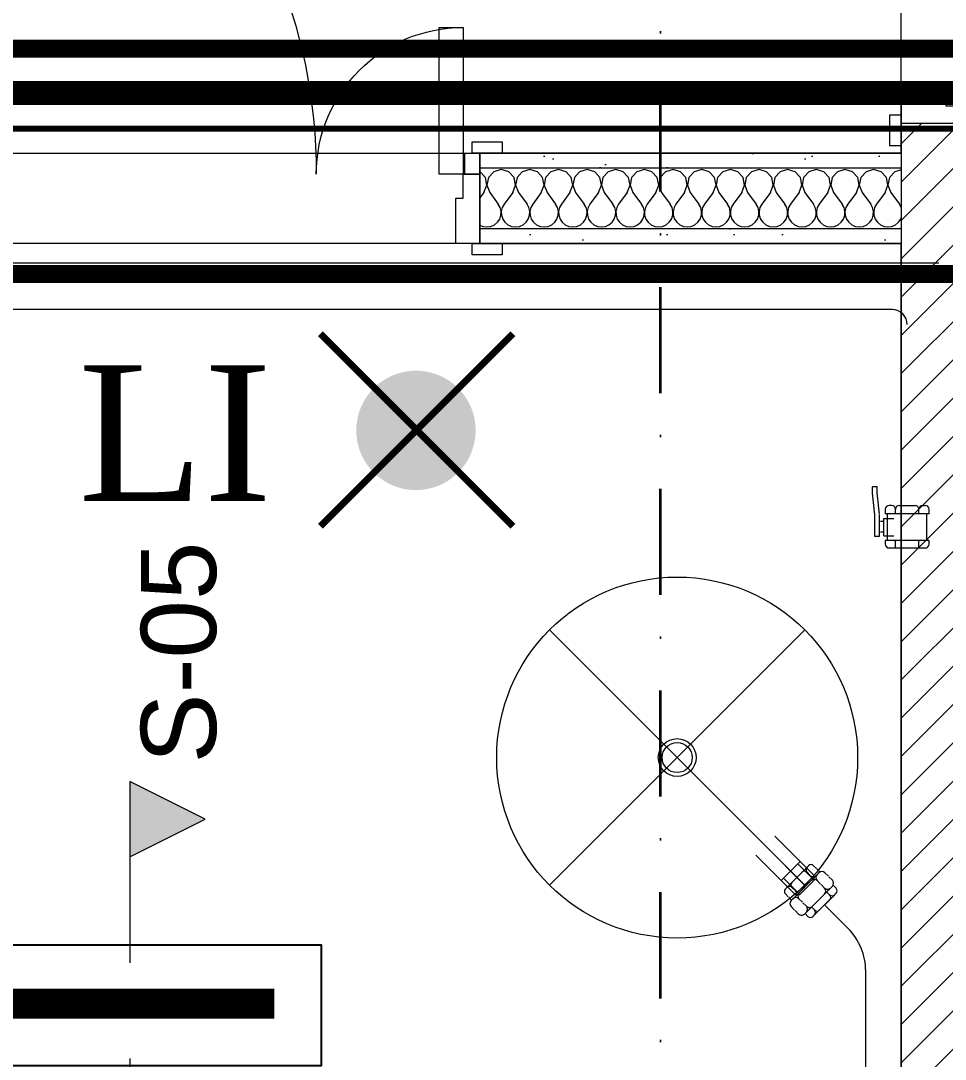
# Model space of a CAD drawing. Header units: millimetres. Extents: x 1322820 to 1391563, y 1051909 to 1098256.
# Drawn here: x 1355365 to 1356902, y 1081515 to 1083241 of the extents above; entities that cross this region are included whole.
import ezdxf
from ezdxf.enums import TextEntityAlignment as Align

# ---------------------------------------------------------------- set-up
doc = ezdxf.new("R2010")
doc.units = ezdxf.units.MM
doc.header["$MEASUREMENT"] = 0
for name, pattern in [('Dot & Dashed', [335.138881, 176.388884, -88.194442, 0, -70.555556]), ('DUBLU_INTRERUPT', [1.093612, 0.529167, -0.211667, 0.141111, -0.211667]), ('R (2)', [10414, 5080, -2540, 254, -2540]), ('R (4)', [10414, 5080, -2540, 254, -2540]), ('strich_line', [2032, 1016, -1016])]:
    doc.linetypes.add(name, pattern=pattern)
doc.layers.get('0').update_dxf_attribs({"true_color": 0x787878})
for name, color, linetype, lineweight, true_color in [('0_Pen_No__1', 7, 'Continuous', 13, 0x787878), ('0_Pen_No__21', 7, 'Continuous', 20, 0x787878), ('instalatii - echipamente_Pen_No__1', 7, 'Continuous', 13, 0x787878), ('New_ARCHICAD Doors_Pen_No__1', 7, 'Continuous', 13, 0x787878), ('New_ARCHICAD Doors_Pen_No__21', 7, 'Continuous', 20, 0x787878), ('New_arhitectura - axe_Pen_No__201', 7, 'Continuous', 35, 0x787878), ('New_arhitectura - pereti de compartimentare_Pen_No__1', 7, 'Continuous', 13, 0x787878), ('New_arhitectura - pereti de compartimentare_Pen_No__21', 7, 'Continuous', 20, 0x787878), ('New_arhitectura - suprafete DTAC_Pen_No__14', 7, 'Continuous', 18, 0x787878), ('New_instalatii - echipamente_Pen_No__1', 7, 'Continuous', 13, 0x787878), ('New_rezistenta - pereti de rezistenta_Pen_No__21', 7, 'Continuous', 20, 0x787878)]:
    doc.layers.add(name, color=color, linetype=linetype, lineweight=lineweight, true_color=true_color)
for name, color, linetype in [('Circuit echipo', 7, 'Continuous'), ('circuite iluminat normal', 7, 'Continuous'), ('circuite iluminat vitali', 1, 'Continuous'), ('circuite prize normal', 7, 'Continuous'), ('circuite prize vitali', 1, 'Continuous'), ('ELECTRICAL', 7, 'Continuous'), ('ELECTRICE', 1, 'Continuous')]:
    doc.layers.add(name, color=color, linetype=linetype)
doc.layers.add('Circuite', color=7, linetype='Continuous', lineweight=25)
for name, color, linetype, true_color in [('New_ARCHICAD Doors', 7, 'Continuous', 0x787878), ('New_arhitectura - axe', 7, 'Continuous', 0x787878), ('New_arhitectura - pereti de compartimentare', 7, 'Continuous', 0x787878), ('New_rezistenta - pereti de rezistenta', 7, 'Continuous', 0x787878)]:
    doc.layers.add(name, color=color, linetype=linetype, true_color=true_color)
doc.styles.add('GENERATED_STYLE_1', font='arialbd.ttf')
doc.styles.add('GENERATED_STYLE_2', font='arial.ttf')
doc.linetypes.add('1_ - 1_100  (2)', pattern='A,0,[5,A.39 PLAN MOBILARE - PLAN TERASA1.Shx,S=5.555556,R=0,X=0,Y=4.75314e-16],-700,0', length=700)
doc.linetypes.add('1_2_ - 1_100', pattern='A,0,[8,A.39 PLAN MOBILARE - PLAN TERASA1.Shx,S=5.555556,R=0,X=0,Y=0],-700,0', length=700)
pattern_1 = [(45, (1356235.236, 1079117.57), (-55.6847, 55.6847), [0, -52.5, 0, -78.75]), (110, (1356410.236, 1079117.57), (74.0008, 26.9341), [0, -38.5, 0, -66.5])]

# ---------------------------------------------------------------- blocks, each defined once
blk = doc.blocks.new('*X11', base_point=(1356235.2, 1078942.6))
at = {"layer": 'New_arhitectura - pereti de compartimentare_Pen_No__1', "color": 7, "linetype": 'Continuous', "lineweight": 13}
for p, q in [((1356128.7, 1082989.7), (1356128.5, 1082989.7)), ((1356137.5, 1082980.1), (1356128.7, 1082989.7)), ((1356151.3, 1082989.7), (1356142.5, 1082980.1)), ((1356163.8, 1082993.2), (1356151.3, 1082989.7)), ((1356176.3, 1082989.7), (1356163.8, 1082993.2)), ((1356185.1, 1082980.1), (1356176.3, 1082989.7)), ((1356198.9, 1082989.7), (1356190.1, 1082980.1)), ((1356211.4, 1082993.2), (1356198.9, 1082989.7)), ((1356223.9, 1082989.7), (1356211.4, 1082993.2)), ((1356232.7, 1082980.1), (1356223.9, 1082989.7)), ((1356246.5, 1082989.7), (1356237.7, 1082980.1)), ((1356259, 1082993.2), (1356246.5, 1082989.7)), ((1356271.6, 1082989.7), (1356259, 1082993.2)), ((1356280.3, 1082980.1), (1356271.6, 1082989.7)), ((1356294.1, 1082989.7), (1356285.4, 1082980.1)), ((1356306.7, 1082993.2), (1356294.1, 1082989.7)), ((1356319.2, 1082989.7), (1356306.7, 1082993.2)), ((1356328, 1082980.1), (1356319.2, 1082989.7)), ((1356341.8, 1082989.7), (1356333, 1082980.1)), ((1356354.3, 1082993.2), (1356341.8, 1082989.7)), ((1356366.8, 1082989.7), (1356354.3, 1082993.2)), ((1356375.6, 1082980.1), (1356366.8, 1082989.7)), ((1356389.4, 1082989.7), (1356380.6, 1082980.1)), ((1356401.9, 1082993.2), (1356389.4, 1082989.7)), ((1356414.4, 1082989.7), (1356401.9, 1082993.2)), ((1356423.2, 1082980.1), (1356414.4, 1082989.7)), ((1356437, 1082989.7), (1356428.2, 1082980.1)), ((1356449.5, 1082993.2), (1356437, 1082989.7)), ((1356462, 1082989.7), (1356449.5, 1082993.2)), ((1356470.8, 1082980.1), (1356462, 1082989.7)), ((1356484.6, 1082989.7), (1356475.8, 1082980.1)), ((1356497.1, 1082993.2), (1356484.6, 1082989.7)), ((1356509.7, 1082989.7), (1356497.1, 1082993.2)), ((1356518.4, 1082980.1), (1356509.7, 1082989.7)), ((1356532.2, 1082989.7), (1356523.5, 1082980.1)), ((1356544.8, 1082993.2), (1356532.2, 1082989.7)), ((1356557.3, 1082989.7), (1356544.8, 1082993.2)), ((1356566.1, 1082980.1), (1356557.3, 1082989.7)), ((1356579.9, 1082989.7), (1356571.1, 1082980.1)), ((1356592.4, 1082993.2), (1356579.9, 1082989.7)), ((1356604.9, 1082989.7), (1356592.4, 1082993.2)), ((1356613.7, 1082980.1), (1356604.9, 1082989.7)), ((1356627.5, 1082989.7), (1356618.7, 1082980.1)), ((1356640, 1082993.2), (1356627.5, 1082989.7)), ((1356652.5, 1082989.7), (1356640, 1082993.2)), ((1356661.3, 1082980.1), (1356652.5, 1082989.7)), ((1356675.1, 1082989.7), (1356666.3, 1082980.1)), ((1356687.6, 1082993.2), (1356675.1, 1082989.7)), ((1356700.1, 1082989.7), (1356687.6, 1082993.2)), ((1356708.9, 1082980.1), (1356700.1, 1082989.7)), ((1356722.7, 1082989.7), (1356713.9, 1082980.1)), ((1356735.2, 1082993.2), (1356722.7, 1082989.7)), ((1356747.8, 1082989.7), (1356735.2, 1082993.2)), ((1356756.5, 1082980.1), (1356747.8, 1082989.7)), ((1356770.3, 1082989.7), (1356761.6, 1082980.1)), ((1356782.9, 1082993.2), (1356770.3, 1082989.7)), ((1356795.4, 1082989.7), (1356782.9, 1082993.2)), ((1356804.2, 1082980.1), (1356795.4, 1082989.7)), ((1356818, 1082989.7), (1356809.2, 1082980.1)), ((1356828.5, 1082992.7), (1356818, 1082989.7)), ((1356135.2, 1082955.1), (1356139.9, 1082967.3)), ((1356139.9, 1082967.3), (1356137.5, 1082980.1)), ((1356142.5, 1082980.1), (1356140.1, 1082967.3)), ((1356140.1, 1082967.3), (1356144.8, 1082955.1)), ((1356182.9, 1082955.1), (1356187.5, 1082967.3)), ((1356187.5, 1082967.3), (1356185.1, 1082980.1)), ((1356190.1, 1082980.1), (1356187.7, 1082967.3)), ((1356187.7, 1082967.3), (1356192.4, 1082955.1)), ((1356230.5, 1082955.1), (1356235.1, 1082967.3)), ((1356235.1, 1082967.3), (1356232.7, 1082980.1)), ((1356237.7, 1082980.1), (1356235.3, 1082967.3)), ((1356235.3, 1082967.3), (1356240, 1082955.1)), ((1356278.1, 1082955.1), (1356282.8, 1082967.3)), ((1356282.8, 1082967.3), (1356280.3, 1082980.1)), ((1356285.4, 1082980.1), (1356283, 1082967.3)), ((1356283, 1082967.3), (1356287.6, 1082955.1)), ((1356325.7, 1082955.1), (1356330.4, 1082967.3)), ((1356330.4, 1082967.3), (1356328, 1082980.1)), ((1356333, 1082980.1), (1356330.6, 1082967.3)), ((1356330.6, 1082967.3), (1356335.2, 1082955.1)), ((1356373.3, 1082955.1), (1356378, 1082967.3)), ((1356378, 1082967.3), (1356375.6, 1082980.1)), ((1356380.6, 1082980.1), (1356378.2, 1082967.3)), ((1356378.2, 1082967.3), (1356382.9, 1082955.1)), ((1356421, 1082955.1), (1356425.6, 1082967.3)), ((1356425.6, 1082967.3), (1356423.2, 1082980.1)), ((1356428.2, 1082980.1), (1356425.8, 1082967.3)), ((1356425.8, 1082967.3), (1356430.5, 1082955.1)), ((1356468.6, 1082955.1), (1356473.2, 1082967.3)), ((1356473.2, 1082967.3), (1356470.8, 1082980.1)), ((1356475.8, 1082980.1), (1356473.4, 1082967.3)), ((1356473.4, 1082967.3), (1356478.1, 1082955.1)), ((1356516.2, 1082955.1), (1356520.9, 1082967.3)), ((1356520.9, 1082967.3), (1356518.4, 1082980.1)), ((1356523.5, 1082980.1), (1356521, 1082967.3)), ((1356521, 1082967.3), (1356525.7, 1082955.1)), ((1356563.8, 1082955.1), (1356568.5, 1082967.3)), ((1356568.5, 1082967.3), (1356566.1, 1082980.1)), ((1356571.1, 1082980.1), (1356568.7, 1082967.3)), ((1356568.7, 1082967.3), (1356573.3, 1082955.1)), ((1356611.4, 1082955.1), (1356616.1, 1082967.3)), ((1356616.1, 1082967.3), (1356613.7, 1082980.1)), ((1356618.7, 1082980.1), (1356616.3, 1082967.3)), ((1356616.3, 1082967.3), (1356621, 1082955.1)), ((1356659, 1082955.1), (1356663.7, 1082967.3)), ((1356663.7, 1082967.3), (1356661.3, 1082980.1)), ((1356666.3, 1082980.1), (1356663.9, 1082967.3)), ((1356663.9, 1082967.3), (1356668.6, 1082955.1)), ((1356706.7, 1082955.1), (1356711.3, 1082967.3)), ((1356711.3, 1082967.3), (1356708.9, 1082980.1)), ((1356713.9, 1082980.1), (1356711.5, 1082967.3)), ((1356711.5, 1082967.3), (1356716.2, 1082955.1)), ((1356754.3, 1082955.1), (1356758.9, 1082967.3)), ((1356758.9, 1082967.3), (1356756.5, 1082980.1)), ((1356761.6, 1082980.1), (1356759.1, 1082967.3)), ((1356759.1, 1082967.3), (1356763.8, 1082955.1)), ((1356801.9, 1082955.1), (1356806.6, 1082967.3)), ((1356806.6, 1082967.3), (1356804.2, 1082980.1)), ((1356809.2, 1082980.1), (1356806.8, 1082967.3)), ((1356806.8, 1082967.3), (1356811.4, 1082955.1)), ((1356135.2, 1082955.1), (1356128.5, 1082946.2)), ((1356144.8, 1082955.1), (1356159, 1082936.1)), ((1356182.9, 1082955.1), (1356168.6, 1082936.1)), ((1356192.4, 1082955.1), (1356206.7, 1082936.1)), ((1356230.5, 1082955.1), (1356216.2, 1082936.1)), ((1356240, 1082955.1), (1356254.3, 1082936.1)), ((1356278.1, 1082955.1), (1356263.8, 1082936.1)), ((1356287.6, 1082955.1), (1356301.9, 1082936.1)), ((1356325.7, 1082955.1), (1356311.4, 1082936.1)), ((1356335.2, 1082955.1), (1356349.5, 1082936.1)), ((1356373.3, 1082955.1), (1356359, 1082936.1)), ((1356382.9, 1082955.1), (1356397.1, 1082936.1)), ((1356421, 1082955.1), (1356406.7, 1082936.1)), ((1356430.5, 1082955.1), (1356444.8, 1082936.1)), ((1356468.6, 1082955.1), (1356454.3, 1082936.1)), ((1356478.1, 1082955.1), (1356492.4, 1082936.1)), ((1356516.2, 1082955.1), (1356501.9, 1082936.1)), ((1356525.7, 1082955.1), (1356540, 1082936.1)), ((1356563.8, 1082955.1), (1356549.5, 1082936.1)), ((1356573.3, 1082955.1), (1356587.6, 1082936.1)), ((1356611.4, 1082955.1), (1356597.1, 1082936.1)), ((1356621, 1082955.1), (1356635.2, 1082936.1)), ((1356659, 1082955.1), (1356644.8, 1082936.1)), ((1356668.6, 1082955.1), (1356682.9, 1082936.1)), ((1356706.7, 1082955.1), (1356692.4, 1082936.1)), ((1356716.2, 1082955.1), (1356730.5, 1082936.1)), ((1356754.3, 1082955.1), (1356740, 1082936.1)), ((1356763.8, 1082955.1), (1356778.1, 1082936.1)), ((1356801.9, 1082955.1), (1356787.6, 1082936.1)), ((1356811.4, 1082955.1), (1356825.7, 1082936.1)), ((1356162.2, 1082930.3), (1356159, 1082936.1)), ((1356168.6, 1082936.1), (1356165.4, 1082930.3)), ((1356209.8, 1082930.3), (1356206.7, 1082936.1)), ((1356216.2, 1082936.1), (1356213, 1082930.3)), ((1356257.5, 1082930.3), (1356254.3, 1082936.1)), ((1356263.8, 1082936.1), (1356260.6, 1082930.3)), ((1356305.1, 1082930.3), (1356301.9, 1082936.1)), ((1356311.4, 1082936.1), (1356308.2, 1082930.3)), ((1356352.7, 1082930.3), (1356349.5, 1082936.1)), ((1356359, 1082936.1), (1356355.9, 1082930.3)), ((1356400.3, 1082930.3), (1356397.1, 1082936.1)), ((1356406.7, 1082936.1), (1356403.5, 1082930.3)), ((1356447.9, 1082930.3), (1356444.8, 1082936.1)), ((1356454.3, 1082936.1), (1356451.1, 1082930.3)), ((1356495.6, 1082930.3), (1356492.4, 1082936.1)), ((1356501.9, 1082936.1), (1356498.7, 1082930.3)), ((1356543.2, 1082930.3), (1356540, 1082936.1)), ((1356549.5, 1082936.1), (1356546.3, 1082930.3)), ((1356590.8, 1082930.3), (1356587.6, 1082936.1)), ((1356597.1, 1082936.1), (1356594, 1082930.3)), ((1356638.4, 1082930.3), (1356635.2, 1082936.1)), ((1356644.8, 1082936.1), (1356641.6, 1082930.3)), ((1356686, 1082930.3), (1356682.9, 1082936.1)), ((1356692.4, 1082936.1), (1356689.2, 1082930.3)), ((1356733.7, 1082930.3), (1356730.5, 1082936.1)), ((1356740, 1082936.1), (1356736.8, 1082930.3)), ((1356781.3, 1082930.3), (1356778.1, 1082936.1)), ((1356787.6, 1082936.1), (1356784.4, 1082930.3)), ((1356828.5, 1082931), (1356825.7, 1082936.1)), ((1356161.3, 1082911.1), (1356163.4, 1082917.4)), ((1356163.7, 1082923.9), (1356162.2, 1082930.3)), ((1356163.4, 1082917.4), (1356163.7, 1082923.9)), ((1356165.4, 1082930.3), (1356163.9, 1082923.9)), ((1356163.9, 1082923.9), (1356164.2, 1082917.4)), ((1356164.2, 1082917.4), (1356166.3, 1082911.1)), ((1356208.9, 1082911.1), (1356211, 1082917.4)), ((1356211.3, 1082923.9), (1356209.8, 1082930.3)), ((1356211, 1082917.4), (1356211.3, 1082923.9)), ((1356213, 1082930.3), (1356211.5, 1082923.9)), ((1356211.5, 1082923.9), (1356211.8, 1082917.4)), ((1356211.8, 1082917.4), (1356213.9, 1082911.1)), ((1356256.5, 1082911.1), (1356258.6, 1082917.4)), ((1356258.9, 1082923.9), (1356257.5, 1082930.3)), ((1356258.6, 1082917.4), (1356258.9, 1082923.9)), ((1356260.6, 1082930.3), (1356259.1, 1082923.9)), ((1356259.1, 1082923.9), (1356259.5, 1082917.4)), ((1356259.5, 1082917.4), (1356261.6, 1082911.1)), ((1356304.2, 1082911.1), (1356306.3, 1082917.4)), ((1356306.6, 1082923.9), (1356305.1, 1082930.3)), ((1356306.3, 1082917.4), (1356306.6, 1082923.9)), ((1356308.2, 1082930.3), (1356306.8, 1082923.9)), ((1356306.8, 1082923.9), (1356307.1, 1082917.4)), ((1356307.1, 1082917.4), (1356309.2, 1082911.1)), ((1356351.8, 1082911.1), (1356353.9, 1082917.4)), ((1356354.2, 1082923.9), (1356352.7, 1082930.3)), ((1356353.9, 1082917.4), (1356354.2, 1082923.9)), ((1356355.9, 1082930.3), (1356354.4, 1082923.9)), ((1356354.4, 1082923.9), (1356354.7, 1082917.4)), ((1356354.7, 1082917.4), (1356356.8, 1082911.1)), ((1356399.4, 1082911.1), (1356401.5, 1082917.4)), ((1356401.8, 1082923.9), (1356400.3, 1082930.3)), ((1356401.5, 1082917.4), (1356401.8, 1082923.9)), ((1356403.5, 1082930.3), (1356402, 1082923.9)), ((1356402, 1082923.9), (1356402.3, 1082917.4)), ((1356402.3, 1082917.4), (1356404.4, 1082911.1)), ((1356447, 1082911.1), (1356449.1, 1082917.4)), ((1356449.4, 1082923.9), (1356447.9, 1082930.3)), ((1356449.1, 1082917.4), (1356449.4, 1082923.9)), ((1356451.1, 1082930.3), (1356449.6, 1082923.9)), ((1356449.6, 1082923.9), (1356449.9, 1082917.4)), ((1356449.9, 1082917.4), (1356452, 1082911.1)), ((1356494.6, 1082911.1), (1356496.7, 1082917.4)), ((1356497, 1082923.9), (1356495.6, 1082930.3)), ((1356496.7, 1082917.4), (1356497, 1082923.9)), ((1356498.7, 1082930.3), (1356497.2, 1082923.9)), ((1356497.2, 1082923.9), (1356497.6, 1082917.4)), ((1356497.6, 1082917.4), (1356499.7, 1082911.1)), ((1356542.2, 1082911.1), (1356544.3, 1082917.4)), ((1356544.7, 1082923.9), (1356543.2, 1082930.3)), ((1356544.3, 1082917.4), (1356544.7, 1082923.9)), ((1356546.3, 1082930.3), (1356544.9, 1082923.9)), ((1356544.9, 1082923.9), (1356545.2, 1082917.4)), ((1356545.2, 1082917.4), (1356547.3, 1082911.1)), ((1356589.9, 1082911.1), (1356592, 1082917.4)), ((1356592.3, 1082923.9), (1356590.8, 1082930.3)), ((1356592, 1082917.4), (1356592.3, 1082923.9)), ((1356594, 1082930.3), (1356592.5, 1082923.9)), ((1356592.5, 1082923.9), (1356592.8, 1082917.4)), ((1356592.8, 1082917.4), (1356594.9, 1082911.1)), ((1356637.5, 1082911.1), (1356639.6, 1082917.4)), ((1356639.9, 1082923.9), (1356638.4, 1082930.3)), ((1356639.6, 1082917.4), (1356639.9, 1082923.9)), ((1356641.6, 1082930.3), (1356640.1, 1082923.9)), ((1356640.1, 1082923.9), (1356640.4, 1082917.4)), ((1356640.4, 1082917.4), (1356642.5, 1082911.1)), ((1356685.1, 1082911.1), (1356687.2, 1082917.4)), ((1356687.5, 1082923.9), (1356686, 1082930.3)), ((1356687.2, 1082917.4), (1356687.5, 1082923.9)), ((1356689.2, 1082930.3), (1356687.7, 1082923.9)), ((1356687.7, 1082923.9), (1356688, 1082917.4)), ((1356688, 1082917.4), (1356690.1, 1082911.1)), ((1356732.7, 1082911.1), (1356734.8, 1082917.4)), ((1356735.1, 1082923.9), (1356733.7, 1082930.3)), ((1356734.8, 1082917.4), (1356735.1, 1082923.9)), ((1356736.8, 1082930.3), (1356735.3, 1082923.9)), ((1356735.3, 1082923.9), (1356735.7, 1082917.4)), ((1356735.7, 1082917.4), (1356737.7, 1082911.1)), ((1356780.3, 1082911.1), (1356782.4, 1082917.4)), ((1356782.8, 1082923.9), (1356781.3, 1082930.3)), ((1356782.4, 1082917.4), (1356782.8, 1082923.9)), ((1356784.4, 1082930.3), (1356783, 1082923.9)), ((1356783, 1082923.9), (1356783.3, 1082917.4)), ((1356783.3, 1082917.4), (1356785.4, 1082911.1)), ((1356128.5, 1082901.1), (1356133.5, 1082898.9)), ((1356133.5, 1082898.9), (1356140, 1082898)), ((1356140, 1082898), (1356146.5, 1082898.9)), ((1356146.5, 1082898.9), (1356152.5, 1082901.5)), ((1356152.5, 1082901.5), (1356157.6, 1082905.7)), ((1356157.6, 1082905.7), (1356161.3, 1082911.1)), ((1356166.3, 1082911.1), (1356170, 1082905.7)), ((1356170, 1082905.7), (1356175.1, 1082901.5)), ((1356175.1, 1082901.5), (1356181.1, 1082898.9)), ((1356181.1, 1082898.9), (1356187.6, 1082898)), ((1356187.6, 1082898), (1356194.1, 1082898.9)), ((1356194.1, 1082898.9), (1356200.1, 1082901.5)), ((1356200.1, 1082901.5), (1356205.2, 1082905.7)), ((1356205.2, 1082905.7), (1356208.9, 1082911.1)), ((1356213.9, 1082911.1), (1356217.7, 1082905.7)), ((1356217.7, 1082905.7), (1356222.7, 1082901.5)), ((1356222.7, 1082901.5), (1356228.7, 1082898.9)), ((1356228.7, 1082898.9), (1356235.2, 1082898)), ((1356235.2, 1082898), (1356241.7, 1082898.9)), ((1356241.7, 1082898.9), (1356247.8, 1082901.5)), ((1356247.8, 1082901.5), (1356252.8, 1082905.7)), ((1356252.8, 1082905.7), (1356256.5, 1082911.1)), ((1356261.6, 1082911.1), (1356265.3, 1082905.7)), ((1356265.3, 1082905.7), (1356270.3, 1082901.5)), ((1356270.3, 1082901.5), (1356276.3, 1082898.9)), ((1356276.3, 1082898.9), (1356282.9, 1082898)), ((1356282.9, 1082898), (1356289.4, 1082898.9)), ((1356289.4, 1082898.9), (1356295.4, 1082901.5)), ((1356295.4, 1082901.5), (1356300.4, 1082905.7)), ((1356300.4, 1082905.7), (1356304.2, 1082911.1)), ((1356309.2, 1082911.1), (1356312.9, 1082905.7)), ((1356312.9, 1082905.7), (1356318, 1082901.5)), ((1356318, 1082901.5), (1356324, 1082898.9)), ((1356324, 1082898.9), (1356330.5, 1082898)), ((1356330.5, 1082898), (1356337, 1082898.9)), ((1356337, 1082898.9), (1356343, 1082901.5)), ((1356343, 1082901.5), (1356348, 1082905.7)), ((1356348, 1082905.7), (1356351.8, 1082911.1)), ((1356356.8, 1082911.1), (1356360.5, 1082905.7)), ((1356360.5, 1082905.7), (1356365.6, 1082901.5)), ((1356365.6, 1082901.5), (1356371.6, 1082898.9)), ((1356371.6, 1082898.9), (1356378.1, 1082898)), ((1356378.1, 1082898), (1356384.6, 1082898.9)), ((1356384.6, 1082898.9), (1356390.6, 1082901.5)), ((1356390.6, 1082901.5), (1356395.7, 1082905.7)), ((1356395.7, 1082905.7), (1356399.4, 1082911.1)), ((1356404.4, 1082911.1), (1356408.1, 1082905.7)), ((1356408.1, 1082905.7), (1356413.2, 1082901.5)), ((1356413.2, 1082901.5), (1356419.2, 1082898.9)), ((1356419.2, 1082898.9), (1356425.7, 1082898)), ((1356425.7, 1082898), (1356432.2, 1082898.9)), ((1356432.2, 1082898.9), (1356438.2, 1082901.5)), ((1356438.2, 1082901.5), (1356443.3, 1082905.7)), ((1356443.3, 1082905.7), (1356447, 1082911.1)), ((1356452, 1082911.1), (1356455.8, 1082905.7)), ((1356455.8, 1082905.7), (1356460.8, 1082901.5)), ((1356460.8, 1082901.5), (1356466.8, 1082898.9)), ((1356466.8, 1082898.9), (1356473.3, 1082898)), ((1356473.3, 1082898), (1356479.8, 1082898.9)), ((1356479.8, 1082898.9), (1356485.8, 1082901.5)), ((1356485.8, 1082901.5), (1356490.9, 1082905.7)), ((1356490.9, 1082905.7), (1356494.6, 1082911.1)), ((1356499.7, 1082911.1), (1356503.4, 1082905.7)), ((1356503.4, 1082905.7), (1356508.4, 1082901.5)), ((1356508.4, 1082901.5), (1356514.4, 1082898.9)), ((1356514.4, 1082898.9), (1356521, 1082898)), ((1356521, 1082898), (1356527.5, 1082898.9)), ((1356527.5, 1082898.9), (1356533.5, 1082901.5)), ((1356533.5, 1082901.5), (1356538.5, 1082905.7)), ((1356538.5, 1082905.7), (1356542.2, 1082911.1)), ((1356547.3, 1082911.1), (1356551, 1082905.7)), ((1356551, 1082905.7), (1356556.1, 1082901.5)), ((1356556.1, 1082901.5), (1356562.1, 1082898.9)), ((1356562.1, 1082898.9), (1356568.6, 1082898)), ((1356568.6, 1082898), (1356575.1, 1082898.9)), ((1356575.1, 1082898.9), (1356581.1, 1082901.5)), ((1356581.1, 1082901.5), (1356586.1, 1082905.7)), ((1356586.1, 1082905.7), (1356589.9, 1082911.1)), ((1356594.9, 1082911.1), (1356598.6, 1082905.7)), ((1356598.6, 1082905.7), (1356603.7, 1082901.5)), ((1356603.7, 1082901.5), (1356609.7, 1082898.9)), ((1356609.7, 1082898.9), (1356616.2, 1082898)), ((1356616.2, 1082898), (1356622.7, 1082898.9)), ((1356622.7, 1082898.9), (1356628.7, 1082901.5)), ((1356628.7, 1082901.5), (1356633.8, 1082905.7)), ((1356633.8, 1082905.7), (1356637.5, 1082911.1)), ((1356642.5, 1082911.1), (1356646.2, 1082905.7)), ((1356646.2, 1082905.7), (1356651.3, 1082901.5)), ((1356651.3, 1082901.5), (1356657.3, 1082898.9)), ((1356657.3, 1082898.9), (1356663.8, 1082898)), ((1356663.8, 1082898), (1356670.3, 1082898.9)), ((1356670.3, 1082898.9), (1356676.3, 1082901.5)), ((1356676.3, 1082901.5), (1356681.4, 1082905.7)), ((1356681.4, 1082905.7), (1356685.1, 1082911.1)), ((1356690.1, 1082911.1), (1356693.9, 1082905.7)), ((1356693.9, 1082905.7), (1356698.9, 1082901.5)), ((1356698.9, 1082901.5), (1356704.9, 1082898.9)), ((1356704.9, 1082898.9), (1356711.4, 1082898)), ((1356711.4, 1082898), (1356717.9, 1082898.9)), ((1356717.9, 1082898.9), (1356723.9, 1082901.5)), ((1356723.9, 1082901.5), (1356729, 1082905.7)), ((1356729, 1082905.7), (1356732.7, 1082911.1)), ((1356737.7, 1082911.1), (1356741.5, 1082905.7)), ((1356741.5, 1082905.7), (1356746.5, 1082901.5)), ((1356746.5, 1082901.5), (1356752.5, 1082898.9)), ((1356752.5, 1082898.9), (1356759, 1082898)), ((1356759, 1082898), (1356765.6, 1082898.9)), ((1356765.6, 1082898.9), (1356771.6, 1082901.5)), ((1356771.6, 1082901.5), (1356776.6, 1082905.7)), ((1356776.6, 1082905.7), (1356780.3, 1082911.1)), ((1356785.4, 1082911.1), (1356789.1, 1082905.7)), ((1356789.1, 1082905.7), (1356794.1, 1082901.5)), ((1356794.1, 1082901.5), (1356800.2, 1082898.9)), ((1356800.2, 1082898.9), (1356806.7, 1082898)), ((1356806.7, 1082898), (1356813.2, 1082898.9)), ((1356813.2, 1082898.9), (1356819.2, 1082901.5)), ((1356819.2, 1082901.5), (1356824.2, 1082905.7)), ((1356824.2, 1082905.7), (1356828, 1082911.1)), ((1356828, 1082911.1), (1356828.5, 1082912.9))]:
    blk.add_line(p, q, dxfattribs=at)
blk = doc.blocks.new('Double Door 23')
at = {"layer": 'New_ARCHICAD Doors_Pen_No__1', "color": 7, "linetype": 'Continuous', "lineweight": 13}
for centre, radius, start, end in [((572, 0), 900, 90, 180), ((-572, 0), 244, 0, 90)]:
    blk.add_arc(centre, radius, start, end, dxfattribs=at)
at = {"layer": 'New_ARCHICAD Doors_Pen_No__21', "color": 7, "linetype": 'Continuous', "lineweight": 20}
for p, q in [((532, 0), (532, 900)), ((532, 900), (572, 900)), ((572, 900), (572, 0)), ((-572, 244), (-572, 0)), ((-532, 244), (-572, 244)), ((-532, 0), (-532, 244)), ((-587, 54), (-637, 54)), ((-637, 54), (-637, 35)), ((-587, 35), (-587, 54)), ((637, 54), (587, 54)), ((587, 54), (587, 35)), ((637, 35), (637, 54)), ((-637, 35), (-587, 35)), ((-600, 35), (-637, 35)), ((-600, 35), (-637, 35)), ((-575, 35), (-600, 35)), ((-600, 35), (-600, 0)), ((-600, 10), (-600, 35)), ((-600, 10), (-600, 35)), ((-575, 0), (-575, 35)), ((600, 35), (575, 35)), ((575, 35), (575, 0)), ((587, 35), (637, 35)), ((600, 0), (600, 35)), ((600, 10), (600, 35)), ((600, 10), (600, 35)), ((600, 35), (637, 35)), ((600, 35), (637, 35)), ((-600, 0), (-600, 10)), ((-600, 0), (-600, 10)), ((-600, 0), (-575, 0)), ((-572, 0), (-600, 0)), ((-600, 0), (-600, -115)), ((-600, -90), (-600, 0)), ((-600, -90), (-600, 0)), ((-572, -40), (-572, 0)), ((-572, 0), (-532, 0)), ((572, 0), (532, 0)), ((600, 0), (572, 0)), ((572, 0), (572, -40)), ((575, 0), (600, 0)), ((600, 0), (600, 10)), ((600, 0), (600, 10)), ((600, -115), (600, 0)), ((600, -90), (600, 0)), ((600, -90), (600, 0)), ((-560, -40), (-572, -40)), ((-560, -115), (-560, -40)), ((572, -40), (560, -40)), ((560, -40), (560, -115)), ((-600, -115), (-600, -90)), ((-600, -115), (-600, -90)), ((600, -115), (600, -90)), ((600, -115), (600, -90)), ((-587, -115), (-637, -115)), ((-637, -115), (-637, -134)), ((-600, -115), (-637, -115)), ((-600, -115), (-637, -115)), ((-600, -115), (-560, -115)), ((-587, -134), (-587, -115)), ((560, -115), (600, -115)), ((637, -115), (587, -115)), ((587, -115), (587, -134)), ((600, -115), (637, -115)), ((600, -115), (637, -115)), ((637, -134), (637, -115)), ((-637, -134), (-587, -134)), ((587, -134), (637, -134))]:
    blk.add_line(p, q, dxfattribs=at)
blk = doc.blocks.new('Wall_7_1', base_point=(1351678.5, 1083020.6))
at = {"layer": 'New_arhitectura - pereti de compartimentare', "linetype": 'Continuous', "lineweight": 0, "true_color": 0x000000}
h = blk.add_hatch(dxfattribs=at)
h.set_pattern_fill('RENDER__1__0001', color=18, style=0, pattern_type=2)
h.set_pattern_definition(pattern_1)
h.paths.add_polyline_path([(1356128.5, 1083020.6), (1356128.5, 1082995.6), (1356828.5, 1082995.6), (1356828.5, 1083020.6)])
h = blk.add_hatch(dxfattribs=at)
h.set_pattern_fill('RENDER__1__0001', color=18, style=0, pattern_type=2)
h.set_pattern_definition(pattern_1)
h.paths.add_polyline_path([(1356828.5, 1082895.6), (1356128.5, 1082895.6), (1356128.5, 1082870.6), (1356828.5, 1082870.6)])
at = {"layer": 'New_arhitectura - pereti de compartimentare_Pen_No__21', "color": 7, "linetype": 'Continuous', "lineweight": 20}
for p, q in [((1356128.5, 1083020.6), (1356165.5, 1083020.6)), ((1356128.5, 1082995.6), (1356128.5, 1083020.6)), ((1356828.5, 1082995.6), (1356128.5, 1082995.6)), ((1356128.5, 1082985.6), (1356128.5, 1082995.6)), ((1356128.5, 1082895.6), (1356128.5, 1082985.6)), ((1356128.5, 1082895.6), (1356828.5, 1082895.6)), ((1356128.5, 1082870.6), (1356128.5, 1082895.6)), ((1356128.5, 1082870.6), (1356165.5, 1082870.6))]:
    blk.add_line(p, q, dxfattribs=at)
at = {"layer": 'New_arhitectura - pereti de compartimentare_Pen_No__21', "color": 7, "linetype": 'Continuous', "lineweight": 20, "flags": 128}
for points in [[(1356828.5, 1083020.6), (1356128.5, 1083020.6)], [(1356828.5, 1083020.6), (1356828.5, 1082995.6)], [(1356828.5, 1082995.6), (1356828.5, 1082895.6)], [(1356828.5, 1082895.6), (1356828.5, 1082870.6)], [(1356128.5, 1082870.6), (1356828.5, 1082870.6)]]:
    blk.add_lwpolyline(points, dxfattribs=at)
at = {"layer": 'New_ARCHICAD Doors', "color": 7, "linetype": 'Continuous', "lineweight": 13, "xscale": -1, "zscale": 1000}
blk.add_blockref('Double Door 23', (1355528.5, 1082985.6), dxfattribs=at)
at = {"layer": 'New_arhitectura - pereti de compartimentare', "color": 2, "lineweight": 13}
blk.add_blockref('*X11', (1356235.2, 1078942.6), dxfattribs=at)
blk = doc.blocks.new('Double Door 23_2')
at = {"layer": 'New_ARCHICAD Doors_Pen_No__1', "color": 7, "linetype": 'Continuous', "lineweight": 13}
for centre, start, end in [((-772, 0), 0, 90), ((772, 0), 90, 180)]:
    blk.add_arc(centre, 772, start, end, dxfattribs=at)
at = {"layer": 'New_ARCHICAD Doors_Pen_No__21', "color": 7, "linetype": 'Continuous', "lineweight": 20}
for p, q in [((-772, 772), (-772, 0)), ((-732, 772), (-772, 772)), ((-732, 0), (-732, 772)), ((732, 0), (732, 772)), ((732, 772), (772, 772)), ((772, 772), (772, 0)), ((-787, 154), (-837, 154)), ((-837, 154), (-837, 135)), ((-787, 135), (-787, 154)), ((837, 154), (787, 154)), ((787, 154), (787, 135)), ((837, 135), (837, 154)), ((-837, 135), (-787, 135)), ((-800, 135), (-837, 135)), ((-800, 135), (-837, 135)), ((-775, 135), (-800, 135)), ((-800, 135), (-800, 0)), ((-800, 0), (-800, 135)), ((-800, 0), (-800, 135)), ((-775, 0), (-775, 135)), ((800, 135), (775, 135)), ((775, 135), (775, 0)), ((787, 135), (837, 135)), ((800, 0), (800, 135)), ((800, 0), (800, 135)), ((800, 0), (800, 135)), ((800, 135), (837, 135)), ((800, 135), (837, 135)), ((-800, 0), (-775, 0)), ((-772, 0), (-800, 0)), ((-800, 0), (-800, -115)), ((-800, -115), (-800, 0)), ((-800, -115), (-800, 0)), ((-772, -40), (-772, 0)), ((-772, 0), (-732, 0)), ((772, 0), (732, 0)), ((800, 0), (772, 0)), ((772, 0), (772, -40)), ((775, 0), (800, 0)), ((800, -115), (800, 0)), ((800, -115), (800, 0)), ((800, -115), (800, 0)), ((-760, -40), (-772, -40)), ((-760, -115), (-760, -40)), ((772, -40), (760, -40)), ((760, -40), (760, -115)), ((-787, -115), (-837, -115)), ((-837, -115), (-837, -134)), ((-800, -115), (-837, -115)), ((-800, -115), (-837, -115)), ((-800, -115), (-760, -115)), ((-787, -134), (-787, -115)), ((760, -115), (800, -115)), ((837, -115), (787, -115)), ((787, -115), (787, -134)), ((800, -115), (837, -115)), ((800, -115), (837, -115)), ((837, -134), (837, -115)), ((-837, -134), (-787, -134)), ((787, -134), (837, -134))]:
    blk.add_line(p, q, dxfattribs=at)
blk = doc.blocks.new('Wall_12_1', base_point=(1357078.5, 1089418.7))
at = {"layer": 'New_rezistenta - pereti de rezistenta', "linetype": 'Continuous', "lineweight": 0, "true_color": 0x000000}
h = blk.add_hatch(dxfattribs=at)
h.set_pattern_fill('BETON_ARMAT_0001', color=18, style=0, pattern_type=2)
h.set_pattern_definition([(45, (1356235.236, 1078942.57), (-31.8198, 31.8198), [])])
h.paths.add_polyline_path([(1356828.5, 1078980.6), (1357078.5, 1078980.6), (1357078.5, 1083070.6), (1356828.5, 1083070.6)])
at = {"layer": 'New_rezistenta - pereti de rezistenta_Pen_No__21', "color": 7, "linetype": 'Continuous', "lineweight": 20}
for q in [(1356828.5, 1083033.6), (1356943.5, 1083070.6)]:
    blk.add_line((1356828.5, 1083070.6), q, dxfattribs=at)
at = {"layer": 'New_rezistenta - pereti de rezistenta_Pen_No__21', "color": 7, "linetype": 'Continuous', "lineweight": 20, "flags": 128}
blk.add_lwpolyline([(1356828.5, 1083070.6), (1356828.5, 1078980.6)], dxfattribs=at)
at = {"layer": 'New_ARCHICAD Doors', "color": 7, "linetype": 'Continuous', "lineweight": 13, "zscale": 1000, "rotation": 270}
blk.add_blockref('Double Door 23_2', (1356943.5, 1083870.6), dxfattribs=at)
blk = doc.blocks.new('Cutting Plane_10_1', base_point=(1355546.7, 1081913.8))
at = {"linetype": 'Continuous', "lineweight": 0, "true_color": 0x000000}
blk.add_hatch(color=18, dxfattribs=at).paths.add_polyline_path([(1355546.7, 1081976.3), (1355546.7, 1081851.3), (1355671.7, 1081913.8)])
at = {"layer": '0_Pen_No__1', "color": 7, "linetype": 'Continuous', "lineweight": 13, "flags": 128}
blk.add_lwpolyline([(1355546.7, 1081976.3), (1355546.7, 1081851.3), (1355671.7, 1081913.8)], close=True, dxfattribs=at)
at = {"layer": '0_Pen_No__21', "color": 7, "linetype": 'Dot & Dashed', "lineweight": 20}
blk.add_line((1355546.7, 1081851.3), (1355546.7, 1061786.4), dxfattribs=at)
at = {"layer": '0_Pen_No__1', "color": 7, "lineweight": 13, "insert": (1355691.6, 1082375), "char_height": 125, "attachment_point": 9, "rotation": 90, "style": 'GENERATED_STYLE_2'}
blk.add_mtext('\\A1;\\pt0;S-05', dxfattribs=at)
blk = doc.blocks.new('Standard grid marker')
at = {"layer": 'New_arhitectura - axe_Pen_No__201', "linetype": 'Dot & Dashed', "lineweight": 35}
blk.add_line((1000, 0), (43350, 0), dxfattribs=at)
at = {"layer": 'New_arhitectura - axe_Pen_No__201', "lineweight": 35, "style": 'GENERATED_STYLE_1'}
for tag, p in [('AC_MarkerText_1_0', (-106.1, 7.1)), ('AC_MarkerText_1_1', (44456, 7.1))]:
    blk.add_attdef(tag, text='', height=125, rotation=270, dxfattribs=at).set_placement(p, align=Align.MIDDLE_CENTER)
blk = doc.blocks.new('terasa')
at = {"layer": 'instalatii - echipamente_Pen_No__1', "linetype": 'Continuous', "lineweight": 13}
for p, q in [((1356780.816, 1082456.151), (1356780.816, 1082465.816)), ((1356788.656, 1082465.816), (1356780.816, 1082465.816)), ((1356784.838, 1082419.519), (1356780.864, 1082455.286)), ((1356788.656, 1082456.151), (1356788.656, 1082465.816)), ((1356792.63, 1082420.385), (1356788.656, 1082456.151)), ((1356812.882, 1082435.142), (1356808.796, 1082435.142)), ((1356825.737, 1082435.142), (1356851.79, 1082435.142)), ((1356864.645, 1082435.142), (1356868.627, 1082435.142)), ((1356784.838, 1082383.532), (1356784.838, 1082419.519)), ((1356792.678, 1082383.532), (1356792.678, 1082419.519)), ((1356802.369, 1082428.714), (1356802.369, 1082421.298)), ((1356875.054, 1082421.298), (1356802.369, 1082421.298)), ((1356806.237, 1082376.629), (1356806.237, 1082421.122)), ((1356806.237, 1082376.629), (1356806.237, 1082421.122)), ((1356819.31, 1082421.401), (1356819.31, 1082428.714)), ((1356858.217, 1082421.401), (1356858.217, 1082428.714)), ((1356871.186, 1082376.629), (1356871.186, 1082421.122)), ((1356875.054, 1082421.298), (1356875.054, 1082428.714)), ((1356798.492, 1082408.503), (1356794.208, 1082408.503)), ((1356800.022, 1082413.644), (1356816.424, 1082413.644)), ((1356800.022, 1082384.81), (1356800.022, 1082413.644)), ((1356792.678, 1082383.532), (1356784.838, 1082383.532)), ((1356798.492, 1082390.632), (1356794.208, 1082390.632)), ((1356800.022, 1082384.81), (1356816.424, 1082384.81)), ((1356802.369, 1082376.855), (1356802.369, 1082370.866)), ((1356875.054, 1082376.855), (1356802.369, 1082376.855)), ((1356808.796, 1082364.438), (1356868.627, 1082364.438)), ((1356819.31, 1082364.438), (1356819.31, 1082376.855)), ((1356858.217, 1082364.438), (1356858.217, 1082376.855)), ((1356858.217, 1082364.438), (1356858.217, 1082376.855)), ((1356875.054, 1082370.866), (1356875.054, 1082376.805)), ((1356683.98, 1081820.19), (1356618.513, 1081885.657)), ((1356586.903, 1081854.047), (1356652.37, 1081788.58)), ((1356629.076, 1081811.875), (1356660.686, 1081843.485)), ((1356638.431, 1081799.993), (1356672.567, 1081834.129)), ((1356672.237, 1081833.799), (1356674.875, 1081836.437)), ((1356683.174, 1081836.437), (1356687.963, 1081831.649)), ((1356693.456, 1081826.155), (1356688.668, 1081830.943)), ((1356663.937, 1081825.499), (1356647.117, 1081808.679)), ((1356648.331, 1081780.982), (1356689.294, 1081821.945)), ((1356652.37, 1081788.58), (1356683.98, 1081820.19)), ((1356678.938, 1081811.59), (1356658.754, 1081791.406)), ((1356660.273, 1081788.58), (1356683.98, 1081812.288)), ((1356676.959, 1081820.777), (1356672.237, 1081825.499)), ((1356677.797, 1081819.94), (1356682.518, 1081815.218)), ((1356683.98, 1081812.288), (1356683.98, 1081820.19)), ((1356688.898, 1081821.549), (1356692.064, 1081824.715)), ((1356694.564, 1081805.923), (1356688.898, 1081811.59)), ((1356702.023, 1081824.715), (1356707.769, 1081818.969)), ((1356714.361, 1081812.377), (1356708.615, 1081818.123)), ((1356638.817, 1081800.379), (1356636.247, 1081797.809)), ((1356651.839, 1081795.658), (1356647.117, 1081800.379)), ((1356652.677, 1081794.82), (1356657.399, 1081790.098)), ((1356670.629, 1081758.685), (1356711.592, 1081799.648)), ((1356695.57, 1081804.918), (1356701.236, 1081799.252)), ((1356711.195, 1081799.252), (1356714.361, 1081802.417)), ((1356720.72, 1081798.891), (1356715.932, 1081803.679)), ((1356641.035, 1081784.721), (1356636.247, 1081789.509)), ((1356641.74, 1081784.016), (1356646.528, 1081779.228)), ((1356648.795, 1081781.446), (1356645.71, 1081778.361)), ((1356652.37, 1081788.58), (1356660.273, 1081788.58)), ((1356664.421, 1081775.78), (1356658.754, 1081781.446)), ((1356701.236, 1081789.292), (1356681.052, 1081769.108)), ((1356684.277, 1081754.148), (1356718.412, 1081788.284)), ((1356709.783, 1081779.654), (1356692.963, 1081762.834)), ((1356705.061, 1081792.675), (1356709.783, 1081787.953)), ((1356718.082, 1081787.953), (1356720.72, 1081790.591)), ((1356651.455, 1081762.656), (1356645.71, 1081768.401)), ((1356652.302, 1081761.809), (1356658.048, 1081756.064)), ((1356665.426, 1081774.774), (1356671.092, 1081769.108)), ((1356671.092, 1081759.149), (1356668.007, 1081756.064)), ((1356679.941, 1081767.556), (1356684.663, 1081762.834)), ((1356669.004, 1081756.751), (1356673.792, 1081751.963)), ((1356684.663, 1081754.534), (1356682.092, 1081751.963))]:
    blk.add_line(p, q, dxfattribs=at)
at = {"layer": 'instalatii - echipamente_Pen_No__1', "linetype": 'R (4)', "lineweight": 13}
blk.add_line((1356602.708, 1081869.852), (1356669.929, 1081802.631), dxfattribs=at)
at = {"layer": 'instalatii - echipamente_Pen_No__1', "linetype": 'strich_line', "lineweight": 13}
for p, q in [((1356683.98, 1081812.288), (1356656.734, 1081839.533)), ((1356660.273, 1081788.58), (1356633.027, 1081815.826))]:
    blk.add_line(p, q, dxfattribs=at)
at = {"layer": 'instalatii - echipamente_Pen_No__1', "linetype": 'Continuous', "lineweight": 13}
for centre, radius, start, end in [((1356808.796, 1082428.714), 6.428, 90, 180), ((1356812.882, 1082428.714), 6.428, 0, 90), ((1356825.737, 1082428.714), 6.428, 90, 180), ((1356851.79, 1082428.714), 6.428, 0, 90), ((1356864.645, 1082428.714), 6.428, 90, 180), ((1356868.627, 1082428.714), 6.428, 0, 90), ((1356808.796, 1082370.866), 6.428, 180, 270), ((1356868.627, 1082370.866), 6.428, 270, 0), ((1356676.387, 1081829.649), 5.869, 135, 225), ((1356679.025, 1081832.287), 5.869, 45, 135), ((1356668.087, 1081821.349), 5.869, 45, 135), ((1356683.918, 1081806.61), 7.043, 45, 135), ((1356693.878, 1081816.569), 7.043, 135, 225), ((1356697.043, 1081819.735), 7.043, 45, 135), ((1356709.381, 1081807.397), 7.043, 315, 45), ((1356640.396, 1081793.659), 5.869, 135, 225), ((1356642.967, 1081796.23), 5.869, 45, 135), ((1356651.267, 1081804.529), 5.869, 135, 225), ((1356706.216, 1081804.232), 7.043, 225, 315), ((1356696.256, 1081794.272), 7.043, 315, 45), ((1356716.57, 1081794.741), 5.869, 315, 45), ((1356650.69, 1081773.381), 7.043, 135, 225), ((1356653.775, 1081776.466), 7.043, 45, 135), ((1356663.734, 1081786.426), 7.043, 135, 225), ((1356713.932, 1081792.103), 5.869, 225, 315), ((1356705.633, 1081783.804), 5.869, 315, 45), ((1356676.072, 1081774.088), 7.043, 225, 315), ((1356666.112, 1081764.128), 7.043, 315, 45), ((1356688.813, 1081766.984), 5.869, 225, 315), ((1356680.513, 1081758.684), 5.869, 315, 45), ((1356663.027, 1081761.043), 7.043, 225, 315), ((1356677.942, 1081756.113), 5.869, 225, 315)]:
    blk.add_arc(centre, radius, start, end, dxfattribs=at)
at = {"layer": 'New_arhitectura - suprafete DTAC_Pen_No__14', "linetype": 'Continuous', "lineweight": 18, "flags": 128}
for points in [[(1356828.539, 1083020.6), (1356828.539, 1084820.6), (1351678.502, 1084820.6), (1351678.502, 1083020.6)], [(1351678.502, 1082870.6), (1351678.502, 1079320.65), (1356178.539, 1079320.65), (1356178.539, 1079770.6), (1356828.539, 1079770.6), (1356828.539, 1082870.6)]]:
    blk.add_lwpolyline(points, close=True, dxfattribs=at)
at = {"layer": 'New_instalatii - echipamente_Pen_No__1', "linetype": '1_2_ - 1_100', "lineweight": 13}
blk.add_line((1353745.17, 1082838.457), (1356891.343, 1082838.457), dxfattribs=at)
at = {"layer": 'New_instalatii - echipamente_Pen_No__1', "linetype": '1_ - 1_100  (2)', "lineweight": 13}
for p, q in [((1356813.711, 1082760.671), (1353841.051, 1082760.671)), ((1356702.189, 1081770.372), (1356740.481, 1081732.08)), ((1356769.77, 1080553.663), (1356769.77, 1081661.369))]:
    blk.add_line(p, q, dxfattribs=at)
at = {"layer": 'New_instalatii - echipamente_Pen_No__1', "linetype": 'R (2)', "lineweight": 13}
for p, q in [((1356244.231, 1081804.065), (1356668.495, 1082228.329)), ((1356668.495, 1081804.065), (1356244.231, 1082228.329))]:
    blk.add_line(p, q, dxfattribs=at)
at = {"layer": 'New_instalatii - echipamente_Pen_No__1', "linetype": 'Continuous', "lineweight": 13}
for radius in [300, 31.378, 25]:
    blk.add_circle((1356456.363, 1082016.197), radius, dxfattribs=at)
at = {"layer": 'New_instalatii - echipamente_Pen_No__1', "linetype": '1_ - 1_100  (2)', "lineweight": 13}
for centre, radius, end in [((1356813.711, 1082735.671), 25, 90), ((1356669.77, 1081661.369), 100, 45)]:
    blk.add_arc(centre, radius, 0, end, dxfattribs=at)
at = {"lineweight": 20}
blk.add_blockref('Cutting Plane_10_1', (1355546.705, 1081913.834), dxfattribs=at)
at = {"layer": 'New_arhitectura - axe', "linetype": 'Continuous', "lineweight": 13, "zscale": 1000, "rotation": 90}
blk.add_blockref('Standard grid marker', (1356428.539, 1052120.65), dxfattribs=at)
at = {"layer": 'New_arhitectura - pereti de compartimentare', "lineweight": 13}
blk.add_blockref('Wall_7_1', (1351678.502, 1083020.6), dxfattribs=at)
at = {"layer": 'New_rezistenta - pereti de rezistenta', "lineweight": 20}
blk.add_blockref('Wall_12_1', (1357078.539, 1089418.731), dxfattribs=at)
blk = doc.blocks.new('A$C2BB31A3D')
at = {"layer": 'circuite iluminat normal'}
blk.add_lwpolyline([(0, 0), (1200, 0), (1200, 200), (0, 200)], close=True, dxfattribs=at)
at = {"layer": 'circuite iluminat vitali', "const_width": 50}
blk.add_lwpolyline([(56.2, 102.7), (1121.4, 102.7)], dxfattribs=at)

msp = doc.modelspace()

# ---------------------------------------------------------------- block references
msp.add_blockref('terasa', (0, 0))

# ---------------------------------------------------------------- next in the draw order: hatches: boundary and pattern name
at = {"layer": 'ELECTRICE', "linetype": 'DUBLU_INTRERUPT'}
h = msp.add_hatch(color=1, dxfattribs=at)
h.paths.add_polyline_path([(1355944.7, 1082497.8, 0.414226), (1356084.2, 1082482.5), (1356006.8, 1082559.9)])
h.paths.add_polyline_path([(1356006.8, 1082559.9), (1356084.2, 1082482.5, 0.227426), (1356121.3, 1082559.9, 0.227437), (1356084.2, 1082637.3)])
h.paths.add_polyline_path([(1356006.8, 1082559.9), (1356084.2, 1082637.3, 0.414202), (1355944.7, 1082622)])
h.paths.add_polyline_path([(1355944.7, 1082497.8), (1356006.8, 1082559.9), (1355944.7, 1082622, 0.170706), (1355922.9, 1082559.9, 0.170696)])

# ---------------------------------------------------------------- next in the draw order: linework, layer by layer
at = {"layer": 'Circuite', "linetype": 'DUBLU_INTRERUPT', "lineweight": 20, "ltscale": 1000, "const_width": 10}
msp.add_lwpolyline([(1351361.9, 1085092.2), (1351361.9, 1083515.4), (1351716.9, 1083515.4), (1351716.9, 1083515.4), (1351716.9, 1083061.6), (1361547.4, 1083061.6), (1361547.4, 1081067.4), (1361547.4, 1081067.4), (1361547.4, 1081067.4), (1361547.4, 1081067.4)], dxfattribs=at)
at = {"layer": 'circuite iluminat vitali', "lineweight": 20, "const_width": 30}
msp.add_lwpolyline([(1354574.1, 1082819.7), (1361278.8, 1082819.7), (1361278.8, 1081061.9)], dxfattribs=at)
at = {"layer": 'circuite prize normal', "lineweight": 20, "const_width": 40}
msp.add_lwpolyline([(1357291.6, 1079815.5), (1357291.6, 1083120.8), (1351783.2, 1083120.8), (1351783.2, 1083584.7), (1351455.9, 1083584.7), (1351455.9, 1085257.9), (1351375.8, 1085257.9)], dxfattribs=at)
at = {"layer": 'circuite prize vitali', "lineweight": 20, "const_width": 30}
msp.add_lwpolyline([(1348977.8, 1083194.5), (1348977.8, 1083194.5), (1361359.1, 1083194.5), (1361359.1, 1081063.5), (1361359.1, 1081063.5), (1361359.1, 1081063.5), (1361359.1, 1081063.5)], dxfattribs=at)
at = {"layer": 'ELECTRICAL', "linetype": 'Continuous', "const_width": 11.3, "flags": 128}
msp.add_lwpolyline([(1356183.4, 1082720.6), (1355863.3, 1082400.5), (1356023.4, 1082560.5), (1356183.4, 1082400.5), (1355863.3, 1082720.6)], dxfattribs=at)

# ---------------------------------------------------------------- next in the draw order: block references
at = {"layer": 'Circuit echipo'}
msp.add_blockref('A$C2BB31A3D', (1354665.3, 1081504.6), dxfattribs=at)

# ---------------------------------------------------------------- next in the draw order: texts
at = {"layer": 'Circuite', "insert": (1355460.8, 1082668.2), "char_height": 225.707, "width": 1032.314, "attachment_point": 1}
msp.add_mtext('{\\fTimes New Roman|b0|i0|c0|p18;LI}', dxfattribs=at)

doc.saveas('drawing.dxf')
